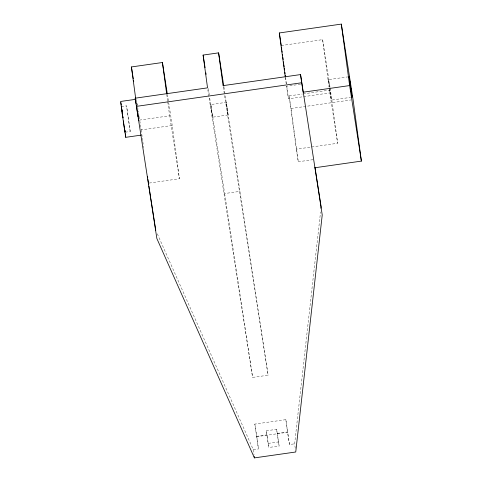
<?xml version="1.0" encoding="UTF-8"?>
<svg xmlns="http://www.w3.org/2000/svg" width="482" height="482" viewBox="0 0 482 482"><rect width="100%" height="100%" fill="white"/><g stroke="black" fill="none" stroke-linecap="round" stroke-linejoin="round"><path stroke-width="0.36" stroke-dasharray="2.41 1.81" d="M295.237 448.272L294.635 443.802L320.536 212.002M281.271 45.543L322.609 39.638L329.983 87.037M121.35 106.57L126.519 105.835L126.724 106.793L130.212 131.49L125.784 132.122M329.393 87.121L328.435 79.638L347.624 76.897M300.539 84.23L286.513 86.23L288.471 98.822L329.808 92.918L337.647 143.275L296.31 149.179L289.11 95.9L302.395 94.002M226.305 102.335L228.016 114.975L212.514 117.192L210.803 104.546L226.305 102.335L268.106 375.201L252.61 377.412L207.652 88.604M303.136 93.9L330.447 89.995L337.647 143.275M139.364 120.114L169.628 115.794L179.431 178.738L149.161 183.064M329.592 88.531L331.333 100.129L350.522 97.388M139.147 116.56L141.22 129.887L172.225 125.465L179.431 178.738M289.11 95.9L291.068 108.492L350.86 99.955M296.31 149.179L298.274 161.765L313.035 159.663M210.803 104.546L224.66 193.553L240.163 191.342M157.301 233.812L253.297 449.706L258.46 448.965L254.839 424.082L285.844 419.653L289.465 444.537L294.635 443.802M266.281 430.8L276.62 429.323L278.578 441.916L279.132 446.013L268.799 447.489L266.281 430.8L268.799 447.489M256.502 436.379L266.835 434.903M276.62 429.323L277.174 433.426L287.507 431.95L289.465 444.537M254.839 424.082L256.798 436.668L287.802 432.246M268.245 443.392L278.578 441.916M130.212 131.49L126.519 105.835M228.016 114.975L225.082 94.442M212.514 117.192L209.712 97.936M328.435 79.638L329.604 87.26M330.098 87.778L330.447 89.995M223.925 87.019L224.847 92.96M223.268 87.128L268.106 375.201M277.174 433.426L279.132 446.013M208.308 88.489L209.345 95.171M167.381 94.358L168.537 101.762M168.652 102.503L172.225 125.465M136.496 99.527L137.533 106.191M137.647 106.932L138.455 112.113M138.569 112.854L139.033 115.819M224.66 193.553L252.61 377.412M136.761 102.841L137.069 104.847M329.7 87.923L331.333 100.129M322.609 39.638L329.013 87.001M329.411 89.959L329.808 92.918M291.068 108.492L298.274 161.765M285.573 77.361L286.676 85.501M286.772 86.242L288.471 98.822M285.314 77.355L286.416 85.495M285.844 419.653L287.507 431.95M256.798 436.668L258.46 448.965M253.297 449.706L254.002 454.918M166.73 94.333L167.628 100.991M167.73 101.732L169.628 115.794M141.22 129.887L142.72 140.991M142.823 141.726L143.323 145.431M143.425 146.167L143.624 147.649"/><path stroke-width="0.72" d="M320.952 208.26L321.12 206.766L315.035 167.67M285.211 76.614L279.313 32.957L341.316 24.1L353.071 99.635L361.386 161.108L314.879 167.754M218.605 52.857L223.039 85.645L300.545 74.577L322.229 214.96L295.743 451.996L254.406 457.9L156.879 238.572L135.201 98.189L207.537 87.857L203.103 55.075L218.605 52.857L223.811 86.272M135.725 98.762L131.423 66.944L162.428 62.515L167.266 93.616M135.424 99.364L120.614 101.467L122.808 117.542M136.304 106.383L301.654 82.771M361.386 161.108L349.631 85.573L303.124 92.213L300.545 74.577M122.042 112.475L125.736 137.328L141.238 135.117M125.736 137.328L125.651 136.111M120.88 102.696L121.259 105.058M121.735 108.685L121.35 106.57L121.958 111.396M124.657 130.116L125.043 132.231L124.754 129.754M279.313 32.957L281.271 45.543M203.103 55.075L205.073 67.697M205.88 72.896L206.109 74.379M131.423 66.944L133.267 78.789M133.496 80.271L133.731 81.753M135.201 98.189L136.111 104.064M136.34 105.534L138.057 116.548M138.286 118.018L138.629 120.223M148.655 184.642L147.926 179.467M148.884 186.118L150.607 197.18M150.836 198.656L155.776 230.378M121.464 106.389L121.669 107.727M121.922 109.866L122.199 111.673M124.567 129.544L123.29 120.91M121.97 109.757L122.175 111.125M122.416 113.15L122.633 114.62M122.47 113.137L122.663 114.439M122.922 116.578L123.109 117.891M124.35 126.326L124.633 128.375M341.316 24.1L349.631 85.573M281.47 47.025L281.771 49.242M281.97 50.724L282.169 52.207M282.47 54.424L282.669 55.906M282.874 57.382L283.169 59.605M283.47 61.823L283.669 63.305M283.874 64.781L284.169 67.004M284.374 68.48L284.573 69.962M284.874 72.186L285.073 73.662M285.272 75.144L285.471 76.62M254.201 456.412L254.406 457.9M162.428 62.515L166.627 93.592M147.522 176.508L147.727 177.985M137.424 111.342L137.629 112.818M137.828 114.3L138.129 116.524M138.328 118L138.527 119.482M124.91 130.417L125.091 131.749M124.44 127.405L124.597 128.58M125.356 133.755L125.579 135.52M349.444 78.735L349.101 76.686L351.999 97.177L349.444 78.735"/></g></svg>
